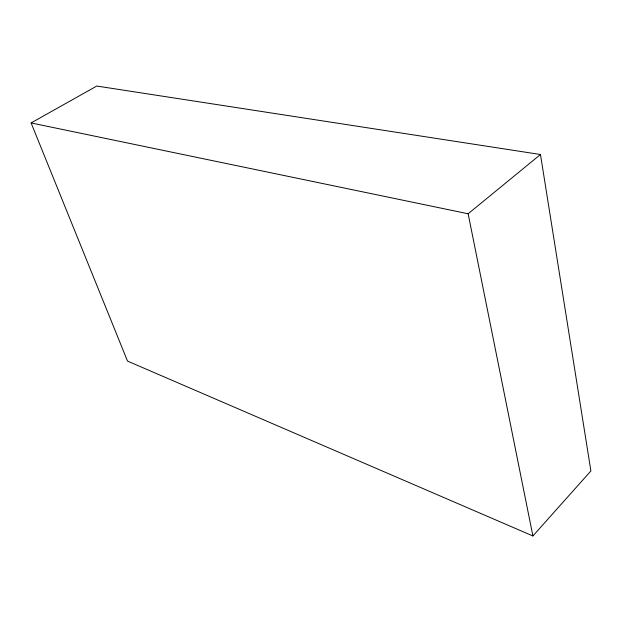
<?xml version="1.0" encoding="UTF-8"?>
<svg xmlns="http://www.w3.org/2000/svg" width="622" height="622" viewBox="0 0 622 622"><rect width="100%" height="100%" fill="white"/><g stroke="black" fill="none" stroke-linecap="round" stroke-linejoin="round"><path stroke-width="0.93" d="M532.906 535.962L590.9 470.947L540.471 154.505L96.768 86.038L31.1 122.938L127.526 361.094L532.906 535.962L468.141 213.766L540.471 154.505M31.1 122.938L468.141 213.766"/></g></svg>
